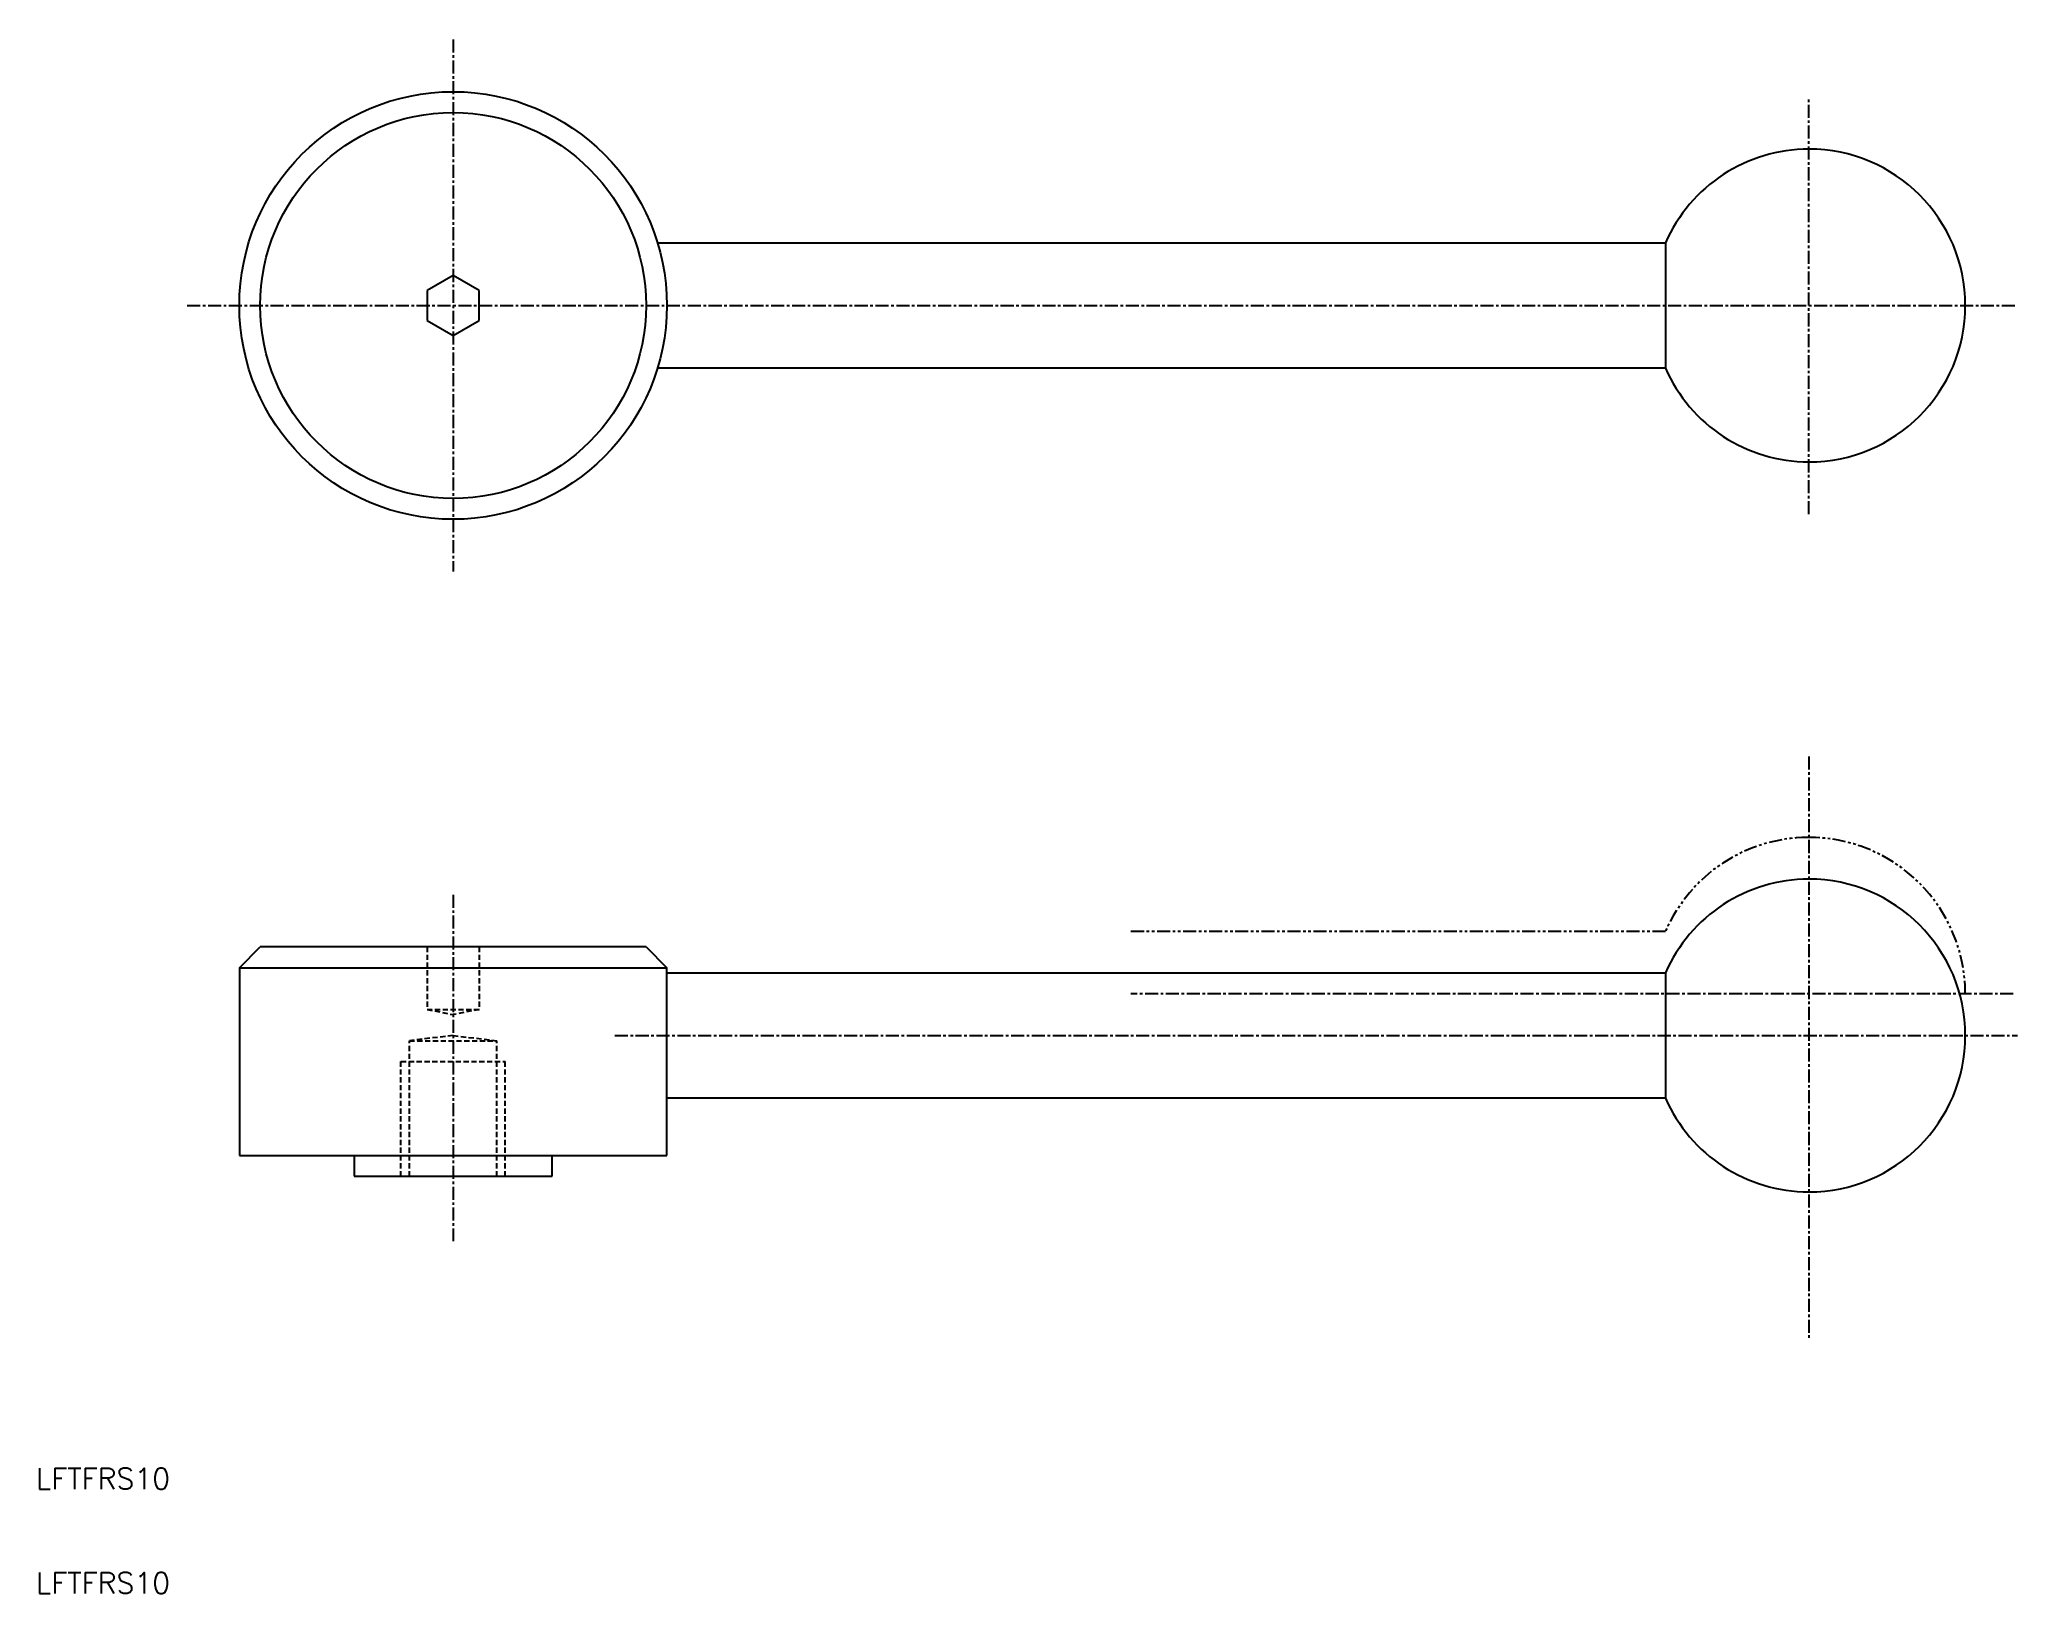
# Model space of a CAD drawing. Extents: x 10 to 200, y 10 to 159.
import ezdxf

# ---------------------------------------------------------------- set-up
doc = ezdxf.new("R2010")
doc.units = 0
for name, pattern in [('CENTER', [2, 1.25, -0.25, 0.25, -0.25]), ('DASHED', [0.75, 0.5, -0.25]), ('PHANTOM', [2.5, 1.25, -0.25, 0.25, -0.25, 0.25, -0.25])]:
    doc.linetypes.add(name, pattern=pattern)
doc.layers.get('0').update_dxf_attribs({"linetype": 'CONTINUOUS'})
doc.layers.add('CENTER', color=1, linetype='CENTER')
doc.styles.get("Standard").update_dxf_attribs({"font": 'txt.shx'})

msp = doc.modelspace()

# ---------------------------------------------------------------- linework, layer by layer
at = {"color": 7, "linetype": 'CONTINUOUS'}
for p, q in [((69.6, 139.5), (166.25, 139.5)), ((166.25, 139.5), (166.25, 127.5)), ((50, 136.39), (47.5, 134.94)), ((47.5, 134.94), (47.5, 132.06)), ((52.5, 134.94), (50, 136.39)), ((52.5, 132.06), (52.5, 134.94)), ((47.5, 132.06), (50, 130.61)), ((50, 130.61), (52.5, 132.06)), ((166.25, 127.5), (69.6, 127.5)), ((29.5, 70), (31.5, 72)), ((68.5, 72), (31.5, 72)), ((68.5, 72), (70.5, 70)), ((29.5, 70), (29.5, 52)), ((29.5, 70), (70.5, 70)), ((70.5, 52), (70.5, 70)), ((70.5, 69.5), (166.25, 69.5)), ((166.25, 69.5), (166.25, 57.5)), ((166.25, 57.5), (70.5, 57.5)), ((29.5, 52), (70.5, 52)), ((40.5, 52), (40.5, 50)), ((59.5, 50), (59.5, 52)), ((40.5, 50), (59.5, 50))]:
    msp.add_line(p, q, dxfattribs=at)
at = {"color": 3, "linetype": 'PHANTOM'}
msp.add_line((115, 73.5), (166.25, 73.5), dxfattribs=at)
at = {"color": 3, "linetype": 'DASHED'}
for p, q in [((47.5, 72), (47.5, 66)), ((52.5, 72), (52.5, 66)), ((47.5, 66), (50, 65.5)), ((47.5, 66), (52.5, 66)), ((52.5, 66), (50, 65.5)), ((50, 63.5), (45.81, 63)), ((45.81, 50), (45.81, 63)), ((45.81, 63), (54.19, 63)), ((50, 63.5), (54.19, 63)), ((54.19, 50), (54.19, 63)), ((45, 61), (55, 61)), ((45, 50), (45, 61)), ((55, 50), (55, 61))]:
    msp.add_line(p, q, dxfattribs=at)
at = {"color": 7, "linetype": 'CONTINUOUS'}
for radius in [20.5, 18.5]:
    msp.add_circle((50, 133.5), radius, dxfattribs=at)
for centre, start, end in [((180, 133.5), 90, 156.4218), ((180, 133.5), 270, 90), ((180, 133.5), 203.5782, 270), ((180, 63.5), 90, 156.4218), ((180, 63.5), 270, 90), ((180, 63.5), 203.5782, 270)]:
    msp.add_arc(centre, 15, start, end, dxfattribs=at)
at = {"color": 3, "linetype": 'PHANTOM'}
for start, end in [(90.4053, 156.4218), (0, 90.4053)]:
    msp.add_arc((180, 67.5), 15, start, end, dxfattribs=at)
at = {"layer": 'CENTER', "color": 1, "linetype": 'CENTER'}
for p, q in [((50, 159), (50, 108)), ((180, 113.5), (180, 153.5)), ((24.5, 133.5), (200, 133.5)), ((180, 90.25), (180, 34.37)), ((50, 77), (50, 43.78)), ((199.6, 67.5), (114.98, 67.5)), ((65.5, 63.5), (200, 63.5))]:
    msp.add_line(p, q, dxfattribs=at)

# ---------------------------------------------------------------- texts
at = {"color": 7, "linetype": 'CONTINUOUS'}
for p in [(10, 20), (10, 10)]:
    msp.add_text('LFTFRS10', height=2, dxfattribs=at).set_placement(p)

doc.saveas('drawing.dxf')
